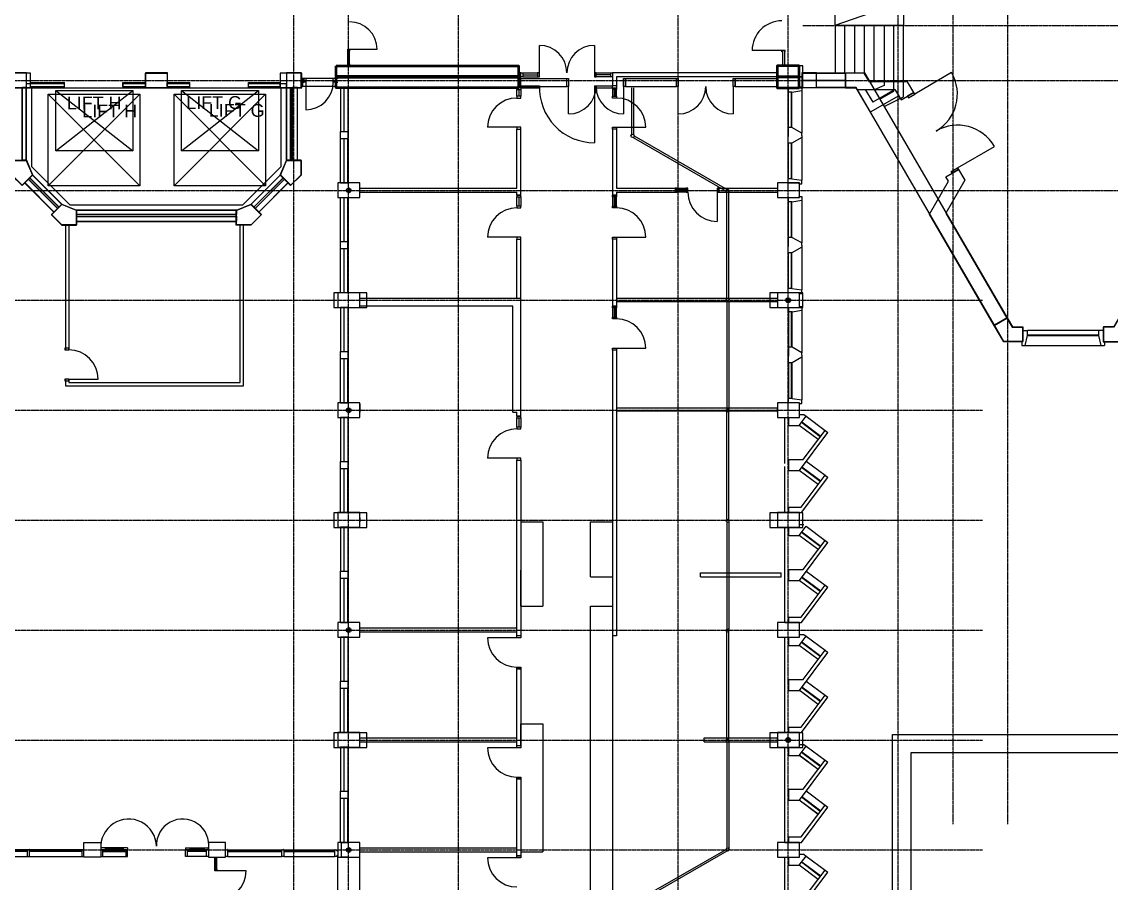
# Model space of a CAD drawing. Header units: millimetres. Extents: x -58291 to 85267, y -25390 to 74943.
# Drawn here: x 24544 to 54285, y 14869 to 38376 of the extents above; entities that cross this region are included whole.
import ezdxf

# ---------------------------------------------------------------- set-up
doc = ezdxf.new("R2010")
doc.units = ezdxf.units.MM
doc.linetypes.add('PCENTRE', pattern=[50.8, 31.75, -6.35, 6.35, -6.35])
doc.linetypes.add('PCENTRE2', pattern=[28.575, 19.05, -3.175, 3.175, -3.175])
for name, color, linetype in [('Basement 01 - Curtain Walls', 1, 'Continuous'), ('Basement 01 - Doors Windows and Openings', 1, 'Continuous'), ('Basement 01 - General', 1, 'Continuous'), ('Basement 01 - Structural Members', 5, 'Continuous'), ('Basement 01 - Text and Leaders', 1, 'Continuous'), ('Basement 01 - Walls', 3, 'Continuous'), ('Boundaries_and_building_grids', 140, 'PCENTRE2'), ('BRICK_WALLS_P4', 1, 'Continuous'), ('COLUMNS_P5', 5, 'Continuous'), ('DR', 8, 'Continuous'), ('LIFTS AND STAIRS', 8, 'Continuous'), ('SHOPFITTING', 4, 'Continuous'), ('TEXT', 2, 'Continuous'), ('WA', 6, 'Continuous'), ('WA_EXT', 7, 'Continuous'), ('WN', 4, 'Continuous')]:
    doc.layers.add(name, color=color, linetype=linetype)
doc.styles.add('arial', font='arial.ttf')

msp = doc.modelspace()

# ---------------------------------------------------------------- linework, layer by layer
at = {"layer": 'Basement 01 - Curtain Walls', "color": 3, "linetype": 'Continuous', "lineweight": -3}
for p, q in [((51872, 29651, -4600), (51872, 29951, -4600)), ((51872, 29951, -4600), (52001, 29951, -4600)), ((51933, 29541, -4600), (52001, 29811, -4600)), ((53944, 29951, -4600), (52001, 29951, -4600)), ((52001, 29811, -4600), (52001, 29951, -4600)), ((54072, 29951, -4600), (53944, 29951, -4600)), ((53944, 29811, -4600), (53944, 29951, -4600)), ((54012, 29541, -4600), (53944, 29811, -4600)), ((54072, 29651, -4600), (54072, 29951, -4600)), ((51841, 29651, -4600), (51841, 29541, -4600)), ((51841, 29651, -4600), (51872, 29651, -4600)), ((51841, 29541, -4600), (51933, 29541, -4600)), ((54012, 29541, -4600), (54104, 29541, -4600)), ((54104, 29651, -4600), (54072, 29651, -4600)), ((54104, 29651, -4600), (54104, 29541, -4600))]:
    msp.add_line(p, q, dxfattribs=at)
at = {"layer": 'Basement 01 - Doors Windows and Openings', "color": 1, "linetype": 'Continuous', "lineweight": -3}
for p, q in [((33442, 37226, -4600), (33442, 37576, -4600)), ((33467, 37226, -4600), (33467, 37576, -4600)), ((33492, 37626, -4600), (34242, 37626, -4600)), ((33492, 37226, -4600), (33492, 37576, -4600)), ((45316, 37590, -4600), (44483, 37590, -4600)), ((45296, 37558, -4600), (45296, 37590, -4600)), ((45296, 37590, -4600), (45316, 37590, -4600)), ((45316, 37558, -4600), (45296, 37558, -4600)), ((45316, 37176, -4600), (45316, 37590, -4600)), ((45386, 37590, -4600), (45316, 37590, -4600)), ((45366, 37590, -4600), (45366, 37176, -4600)), ((45366, 37558, -4600), (45386, 37558, -4600)), ((45386, 37558, -4600), (45386, 37590, -4600)), ((49927, 36989, -4600), (48920, 36402, -4600)), ((39472, 35861, -4600), (39472, 36611, -4600)), ((40972, 36611, -4600), (40972, 35861, -4600)), ((42466, 35861, -4600), (42466, 36611, -4600)), ((43966, 36611, -4600), (43966, 35861, -4600)), ((45867, 36786, -4600), (47030, 36786, -4600)), ((47030, 36766, -4600), (45867, 36766, -4600)), ((41192, 36576, -4600), (41192, 35299, -4600)), ((41242, 36576, -4600), (41242, 35302, -4600)), ((41238, 35221, -4600), (43773, 33758, -4600)), ((41265, 35262, -4600), (43797, 33802, -4600)), ((50093, 34389, -4600), (51100, 34976, -4600)), ((43792, 30824, -4600), (43792, 33728, -4600)), ((43842, 30820, -4600), (43842, 33731, -4600)), ((43792, 30752, -4600), (43792, 27800, -4600)), ((43842, 30756, -4600), (43842, 27796, -4600)), ((52001, 29831, -4600), (53944, 29831, -4600)), ((52001, 29811, -4600), (53944, 29811, -4600)), ((51933, 29541, -4600), (54012, 29541, -4600)), ((25831, 28624, -4600), (26631, 28624, -4600)), ((43792, 24824, -4600), (43792, 27728, -4600)), ((43792, 24800, -4600), (43792, 27728, -4600)), ((43842, 24796, -4600), (43842, 27731, -4600)), ((43842, 24820, -4600), (43842, 27731, -4600)), ((43792, 24728, -4600), (43792, 21800, -4600)), ((43842, 24731, -4600), (43842, 21796, -4600)), ((43792, 18800, -4600), (43792, 21728, -4600)), ((43842, 18796, -4600), (43842, 21731, -4600)), ((43792, 18728, -4600), (43792, 15824, -4600)), ((43842, 18731, -4600), (43842, 15820, -4600)), ((41238, 14331, -4600), (43773, 15793, -4600)), ((41265, 14289, -4600), (43797, 15749, -4600))]:
    msp.add_line(p, q, dxfattribs=at)
at = {"layer": 'Basement 01 - Doors Windows and Openings', "color": 1, "linetype": 'Continuous', "lineweight": -3, "elevation": -4600}
for points in [[(33442, 37576), (33442, 37626), (33492, 37626), (33492, 37576), (33442, 37576)], [(33442, 37176), (33442, 37226), (33492, 37226), (33492, 37176), (33442, 37176)], [(45867, 36576), (45867, 36976), (47030, 36976), (47030, 36576), (45867, 36576)], [(39422, 36611), (39422, 36831), (39472, 36831), (39472, 36611), (39422, 36611)], [(40972, 36611), (40972, 36831), (41022, 36831), (41022, 36611), (40972, 36611)], [(42416, 36611), (42416, 36831), (42466, 36831), (42466, 36611), (42416, 36611)], [(43966, 36611), (43966, 36831), (44016, 36831), (44016, 36611), (43966, 36611)], [(48722, 36345), (48748, 36302), (48920, 36402), (48895, 36446), (48722, 36345)], [(49920, 34289), (50093, 34389), (50118, 34346), (49946, 34245), (49920, 34289)], [(25831, 29424), (25831, 29474), (25721, 29474), (25721, 29424), (25831, 29424)], [(25831, 28574), (25831, 28624), (25721, 28624), (25721, 28574), (25831, 28574)]]:
    msp.add_lwpolyline(points, dxfattribs=at)
at = {"layer": 'Basement 01 - Doors Windows and Openings', "color": 1, "linetype": 'Continuous', "lineweight": -3}
for centre, radius in [((41219, 35262, -4600), 45.8), ((43815, 33764, -4600), 42.4), ((43815, 30788, -4600), 42.4), ((43815, 27764, -4600), 42.4), ((43815, 24764, -4600), 42.4), ((43815, 21764, -4600), 42.4), ((43815, 18764, -4600), 42.4), ((43815, 15788, -4600), 42.4)]:
    msp.add_circle(centre, radius, dxfattribs=at)
for centre, radius, start, end in [((33492, 37626, -4600), 750, 0, 90), ((45296, 37590, -4600), 813, 90, 180), ((48920, 36402, -4600), 1165, 300.2253, 30.2252), ((39472, 36611, -4600), 750, 270, 0), ((40972, 36611, -4600), 750, 180, 270), ((42466, 36611, -4600), 750, 270, 0), ((43966, 36611, -4600), 750, 180, 270), ((50093, 34389, -4600), 1165, 30.2246, 120.2244), ((25831, 28624, -4600), 800, 0, 90)]:
    msp.add_arc(centre, radius, start, end, dxfattribs=at)
at = {"layer": 'Basement 01 - General', "color": 2, "linetype": 'Continuous', "lineweight": -3}
for p, q in [((48317, -15574, -4600), (48317, 18926, -4600)), ((48317, 18926, -4600), (82817, 18926, -4600)), ((83317, 18426, -4600), (48817, 18426, -4600)), ((48817, 18426, -4600), (48817, -16074, -4600))]:
    msp.add_line(p, q, dxfattribs=at)
at = {"layer": 'Basement 01 - Structural Members', "color": 8, "linetype": 'Continuous', "lineweight": -3}
for p, q in [((25265, 36398, -4600), (27765, 33898, -4600)), ((25265, 33898, -4600), (27765, 36398, -4600)), ((28701, 36398, -4600), (31201, 33898, -4600)), ((28701, 33898, -4600), (31201, 36398, -4600))]:
    msp.add_line(p, q, dxfattribs=at)
at = {"layer": 'Basement 01 - Structural Members', "color": 5, "linetype": 'Continuous', "lineweight": -3, "elevation": -4600}
for points in [[(24781, 36976), (24181, 36976), (24181, 36576), (24781, 36576)], [(28517, 36976), (28517, 36576), (27917, 36576), (27917, 36976)], [(32193, 36976), (31593, 36976), (31593, 36576), (32193, 36576)], [(24267, 34593), (24667, 34593), (24833, 34193), (24550, 33910), (24267, 34193)], [(31884, 33910), (31602, 34193), (31767, 34593), (32167, 34593), (32167, 34193)], [(26034, 32826), (26034, 33226), (25634, 33391), (25352, 33109), (25634, 32826)], [(30400, 33226), (30800, 33391), (31083, 33109), (30800, 32826), (30400, 32826)], [(51352, 29646), (51093, 30091), (51439, 30292), (51582, 30046), (51867, 30046), (51867, 29646)], [(54352, 30046), (54067, 30046), (54067, 29646), (54582, 29646), (54841, 30091), (54496, 30292)]]:
    msp.add_lwpolyline(points, close=True, dxfattribs=at)
for points in [[(28517, 36576), (27917, 36576), (27917, 36976), (28517, 36976), (28517, 36576)], [(33127, 37176), (38107, 37176), (38107, 36886), (33127, 36886), (33127, 37176)], [(45167, 36886), (45867, 36886), (45867, 37176), (45167, 37176), (45167, 36866)], [(33127, 36866), (38107, 36866), (38107, 36576), (33127, 36576), (33127, 36866)], [(45167, 36576), (45867, 36576), (45867, 36866), (45167, 36866), (45167, 36576)], [(33067, 30976), (33067, 30576), (33967, 30576), (33967, 30976), (33067, 30976)], [(45867, 30576), (45867, 30976), (44967, 30976), (44967, 30576), (45867, 30576)], [(33067, 24976), (33067, 24576), (33967, 24576), (33967, 24976), (33067, 24976)], [(45867, 24576), (45867, 24976), (44967, 24976), (44967, 24576), (45867, 24576)], [(33067, 18976), (33067, 18576), (33967, 18576), (33967, 18976), (33067, 18976)], [(45867, 18576), (45867, 18976), (44967, 18976), (44967, 18576), (45867, 18576)]]:
    msp.add_lwpolyline(points, dxfattribs=at)
at = {"layer": 'Basement 01 - Structural Members', "color": 5, "linetype": 'Continuous', "extrusion": (0, 0, -1), "elevation": 4600}
msp.add_lwpolyline([(-48382, 36532), (-48550, 36244), (-48895, 36446), (-48728, 36733), (-47686, 36733), (-47545, 36976), (-47030, 36976), (-47030, 36576), (-47315, 36576), (-47340, 36532), (-48382, 36532)], close=True, dxfattribs=at)
at = {"layer": 'Basement 01 - Structural Members', "color": 8, "linetype": 'Continuous', "lineweight": -3, "elevation": -4600}
for points in [[(27765, 33898), (25265, 33898), (25265, 36398), (27765, 36398), (27765, 33898)], [(31201, 33898), (28701, 33898), (28701, 36398), (31201, 36398), (31201, 33898)]]:
    msp.add_lwpolyline(points, dxfattribs=at)
at = {"layer": 'Basement 01 - Structural Members', "color": 5, "linetype": 'Continuous', "lineweight": -3, "extrusion": (0, 0, -1), "elevation": 4600}
msp.add_lwpolyline([(-51093, 30091), (-49326, 33124), (-49840, 34030), (-49773, 34145), (-50118, 34346), (-50286, 34058), (-49772, 33152), (-51439, 30292)], close=True, dxfattribs=at)
at = {"layer": 'Basement 01 - Structural Members', "color": 5, "linetype": 'Continuous', "lineweight": -3}
for centre in [(33467, 33776, -4600), (45467, 30776, -4600), (33467, 27776, -4600), (33467, 21776, -4600), (45467, 18776, -4600), (33467, 15776, -4600)]:
    msp.add_circle(centre, 50, dxfattribs=at)
at = {"layer": 'Basement 01 - Walls', "color": 3, "linetype": 'Continuous', "lineweight": -3}
for p, q in [((24781, 36721, -4600), (25706, 36721, -4600)), ((24781, 36611, -4600), (24781, 36721, -4600)), ((24781, 36611, -4600), (25706, 36611, -4600)), ((25706, 36611, -4600), (25706, 36721, -4600)), ((27306, 36721, -4600), (27917, 36721, -4600)), ((27306, 36611, -4600), (27306, 36721, -4600)), ((27306, 36611, -4600), (27917, 36611, -4600)), ((27917, 36611, -4600), (27917, 36721, -4600)), ((28517, 36721, -4600), (29129, 36721, -4600)), ((28517, 36611, -4600), (28517, 36721, -4600)), ((28517, 36611, -4600), (29129, 36611, -4600)), ((29129, 36611, -4600), (29129, 36721, -4600)), ((30729, 36721, -4600), (31593, 36721, -4600)), ((30729, 36611, -4600), (30729, 36721, -4600)), ((30729, 36611, -4600), (31593, 36611, -4600)), ((31593, 36611, -4600), (31593, 36721, -4600)), ((33127, 36831, -4600), (32203, 36831, -4600)), ((32203, 36831, -4600), (32203, 36611, -4600)), ((33127, 36611, -4600), (32203, 36611, -4600)), ((33127, 36611, -4600), (33127, 36831, -4600)), ((38107, 36831, -4600), (39422, 36831, -4600)), ((38107, 36611, -4600), (38107, 36831, -4600)), ((38107, 36611, -4600), (39422, 36611, -4600)), ((39422, 36611, -4600), (39422, 36831, -4600)), ((41022, 36831, -4600), (42416, 36831, -4600)), ((41022, 36611, -4600), (41022, 36831, -4600)), ((41022, 36611, -4600), (42416, 36611, -4600)), ((42416, 36611, -4600), (42416, 36831, -4600)), ((44016, 36831, -4600), (45167, 36831, -4600)), ((44016, 36611, -4600), (44016, 36831, -4600)), ((44016, 36611, -4600), (45167, 36611, -4600)), ((45167, 36611, -4600), (45167, 36831, -4600)), ((24557, 36576, -4600), (24667, 36576, -4600)), ((24557, 34593, -4600), (24557, 36576, -4600)), ((24667, 34593, -4600), (24667, 36576, -4600)), ((31767, 34593, -4600), (31767, 36576, -4600)), ((31877, 36576, -4600), (31767, 36576, -4600)), ((31877, 34593, -4600), (31877, 36576, -4600)), ((31927, 34593, -4600), (31927, 36576, -4600)), ((32067, 34593, -4600), (32067, 36576, -4600)), ((47340, 36532, -4600), (47705, 35906, -4600)), ((47340, 36532, -4600), (47572, 36532, -4600)), ((47572, 36532, -4600), (47777, 36180, -4600)), ((48483, 36359, -4600), (47705, 35906, -4600)), ((48382, 36532, -4600), (47777, 36180, -4600)), ((47803, 36532, -4600), (47804, 36531, -4600)), ((48382, 36532, -4600), (48483, 36359, -4600)), ((24667, 34593, -4600), (24557, 34593, -4600)), ((31767, 34593, -4600), (31877, 34593, -4600)), ((25422, 33179, -4600), (24621, 33981, -4600)), ((25521, 33278, -4600), (24720, 34080, -4600)), ((24755, 34115, -4600), (24833, 34193, -4600)), ((25557, 33314, -4600), (24755, 34115, -4600)), ((25634, 33391, -4600), (24833, 34193, -4600)), ((30800, 33391, -4600), (31602, 34193, -4600)), ((30878, 33314, -4600), (31679, 34115, -4600)), ((30913, 33278, -4600), (31715, 34080, -4600)), ((31012, 33179, -4600), (31814, 33981, -4600)), ((31679, 34115, -4600), (31602, 34193, -4600)), ((25634, 33391, -4600), (25557, 33314, -4600)), ((30800, 33391, -4600), (30878, 33314, -4600)), ((30400, 33226, -4600), (26034, 33226, -4600)), ((26034, 33116, -4600), (26034, 33226, -4600)), ((30400, 33116, -4600), (26034, 33116, -4600)), ((26034, 33066, -4600), (30400, 33066, -4600)), ((30400, 33226, -4600), (30400, 33116, -4600)), ((26034, 32926, -4600), (30400, 32926, -4600))]:
    msp.add_line(p, q, dxfattribs=at)
at = {"layer": 'Basement 01 - Walls', "color": 2, "linetype": 'Continuous', "lineweight": -3, "elevation": -4600}
for points in [[(25741, 32826), (25741, 29424)], [(25741, 28624), (25741, 28439), (30600, 28439), (30600, 32826)], [(25831, 32826), (25831, 29424)], [(25831, 28624), (25831, 28529), (30510, 28529), (30510, 32826)]]:
    msp.add_lwpolyline(points, dxfattribs=at)
at = {"layer": 'Boundaries_and_building_grids', "color": 140, "linetype": 'PCENTRE', "lineweight": -3}
for p, q in [((31967, -17978), (31967, 67826)), ((33467, -17978), (33467, 67826)), ((36467, -17978), (36467, 67826)), ((42467, -17978), (42467, 67826)), ((45467, -17978), (45467, 67826)), ((48467, -17978), (48467, 67826)), ((49967, 16476), (49967, 67826)), ((51467, 16476), (51467, 58896)), ((45867, 38276), (85267, 38276)), ((-52891, 36776), (85267, 36776)), ((-52891, 33776), (85267, 33776)), ((-52891, 30776), (50767, 30776)), ((-52891, 27776), (50767, 27776)), ((-52891, 24776), (50767, 24776)), ((-52891, 21776), (50767, 21776)), ((-52891, 18776), (50767, 18776)), ((-52891, 15776), (50767, 15776))]:
    msp.add_line(p, q, dxfattribs=at)
at = {"layer": 'BRICK_WALLS_P4', "linetype": 'Continuous'}
for p, q in [((38172, 36981), (38107, 36981)), ((38107, 36981), (38107, 36626)), ((38172, 36626), (38172, 36981)), ((43472, 36981), (40672, 36981)), ((40672, 36981), (40672, 36626)), ((45172, 36981), (43472, 36981)), ((45172, 36981), (45172, 36871)), ((46242, 36581), (46242, 36981)), ((46242, 36981), (47035, 36981)), ((47035, 36581), (47035, 36981)), ((24672, 36691), (25711, 36691)), ((24672, 36581), (24672, 36691)), ((25711, 36581), (25711, 36691)), ((27311, 36691), (27922, 36691)), ((27311, 36581), (27311, 36691)), ((28522, 36691), (29134, 36691)), ((29134, 36581), (29134, 36691)), ((30734, 36691), (31772, 36691)), ((30734, 36581), (30734, 36691)), ((31772, 36581), (31772, 36691)), ((38107, 36626), (38172, 36626)), ((40782, 36626), (40672, 36626)), ((43472, 36871), (40782, 36871)), ((40782, 36871), (40782, 36626)), ((45172, 36871), (43472, 36871)), ((24672, 36581), (24562, 36581)), ((24562, 34598), (24562, 36581)), ((24672, 34598), (24672, 36581)), ((24672, 36581), (25711, 36581)), ((27311, 36581), (27922, 36581)), ((28522, 36581), (29134, 36581)), ((30734, 36581), (31772, 36581)), ((31772, 36581), (31772, 34598)), ((31882, 36581), (31882, 34598)), ((32072, 36581), (31932, 36581)), ((31932, 34598), (31932, 36581)), ((32072, 34598), (32072, 36581)), ((47035, 36581), (46242, 36581)), ((38062, 33836), (38062, 35446)), ((38062, 35446), (38172, 35446)), ((38172, 33646), (38172, 35446)), ((40672, 35446), (40672, 33646)), ((40782, 35446), (40672, 35446)), ((40782, 35446), (40782, 33836)), ((24672, 34598), (24562, 34598)), ((31772, 34598), (31882, 34598)), ((32072, 34598), (31932, 34598)), ((24626, 33986), (24725, 34085)), ((25427, 33184), (24626, 33986)), ((24626, 33986), (25427, 33184)), ((24725, 34085), (25526, 33283)), ((24838, 34198), (24760, 34120)), ((25562, 33319), (24760, 34120)), ((25639, 33397), (24838, 34198)), ((31607, 34198), (30805, 33397)), ((31684, 34120), (30883, 33319)), ((31720, 34085), (30918, 33283)), ((31819, 33986), (31017, 33184)), ((31607, 34198), (31684, 34120)), ((31819, 33986), (31720, 34085)), ((33772, 33836), (38062, 33836)), ((33772, 33726), (38062, 33726)), ((38062, 33646), (38062, 33726)), ((38062, 33646), (38172, 33646)), ((40782, 33646), (40672, 33646)), ((40782, 33836), (42377, 33836)), ((40782, 33726), (42377, 33726)), ((40782, 33726), (40782, 33646)), ((42377, 33836), (42377, 33726)), ((43577, 33836), (45172, 33836)), ((43577, 33836), (43577, 33726)), ((43577, 33726), (45172, 33726)), ((45172, 33836), (45172, 33726)), ((25639, 33397), (25562, 33319)), ((30805, 33397), (30883, 33319)), ((25427, 33184), (25526, 33283)), ((30405, 33231), (26039, 33231)), ((26039, 33231), (26039, 33121)), ((30405, 33121), (26039, 33121)), ((26039, 33071), (30405, 33071)), ((26039, 32931), (26039, 33071)), ((30405, 33231), (30405, 33121)), ((30405, 33071), (30405, 32931)), ((31017, 33184), (30918, 33283)), ((26039, 32931), (30405, 32931)), ((38062, 32446), (38172, 32446)), ((38062, 30836), (38062, 32446)), ((38172, 30836), (38172, 32446)), ((40672, 32446), (40672, 30616)), ((40782, 32446), (40672, 32446)), ((40782, 32446), (40782, 30616)), ((33772, 30836), (38172, 30836)), ((33772, 30616), (33772, 30836)), ((38172, 27616), (38172, 30836)), ((37952, 30616), (33772, 30616)), ((37952, 27726), (37952, 30616)), ((40782, 30616), (40672, 30616)), ((40672, 29416), (40672, 26416)), ((40782, 29416), (40672, 29416)), ((40782, 29416), (40782, 21616)), ((37952, 27726), (38062, 27726)), ((38062, 27616), (38062, 27726)), ((38062, 27616), (38172, 27616)), ((38062, 26416), (38172, 26416)), ((38062, 21616), (38062, 26416)), ((38172, 26416), (38172, 21616)), ((40672, 26416), (40672, 21616)), ((33772, 21836), (38062, 21836)), ((33772, 21726), (38062, 21726)), ((38172, 21616), (38062, 21616)), ((38172, 21616), (38062, 21616)), ((40782, 21616), (40672, 21616)), ((38062, 20716), (38172, 20716)), ((38062, 18616), (38062, 20716)), ((38172, 20716), (38172, 18616)), ((33772, 18836), (38062, 18836)), ((33772, 18726), (38062, 18726)), ((38172, 18616), (38062, 18616)), ((38172, 18616), (38062, 18616)), ((38062, 15616), (38062, 17716)), ((38062, 17716), (38172, 17716)), ((38172, 17716), (38172, 15616)), ((33772, 15836), (38062, 15836)), ((33772, 15726), (38062, 15726)), ((38062, 15616), (38172, 15616)), ((38172, 15616), (38062, 15616))]:
    msp.add_line(p, q, dxfattribs=at)
at = {"layer": 'BRICK_WALLS_P4'}
for p, q in [((32172, 36836), (32247, 36836)), ((32172, 36726), (32247, 36726)), ((32247, 36836), (32247, 36726)), ((33097, 36836), (33172, 36836)), ((33097, 36836), (33097, 36726)), ((33097, 36726), (33172, 36726))]:
    msp.add_line(p, q, dxfattribs=at)
at = {"layer": 'COLUMNS_P5', "linetype": 'Continuous', "lineweight": -3}
for points in [[(24272, 36981), (24272, 36581), (24672, 36581), (24672, 36981)], [(28522, 36581), (28522, 36981), (27922, 36981), (27922, 36581)], [(32172, 36581), (32172, 36981), (31772, 36981), (31772, 36581)], [(24272, 34598), (24672, 34598), (24838, 34198), (24555, 33915), (24272, 34198)], [(31772, 34598), (31607, 34198), (31889, 33915), (32172, 34198), (32172, 34598)], [(33172, 33981), (33172, 33581), (33772, 33581), (33772, 33981)], [(25639, 33397), (26039, 33231), (26039, 32831), (25639, 32831), (25357, 33114)], [(30405, 32831), (30405, 33231), (30805, 33397), (31088, 33114), (30805, 32831)], [(33172, 30581), (33772, 30581), (33772, 30981), (33172, 30981)], [(45772, 30581), (45772, 30981), (45172, 30981), (45172, 30581)], [(33772, 27981), (33172, 27981), (33172, 27581), (33772, 27581)], [(33172, 24581), (33772, 24581), (33772, 24981), (33172, 24981)], [(26242, 15981), (26702, 15981), (26702, 15581), (26242, 15581)], [(29642, 15981), (29642, 15581), (30102, 15581), (30102, 15981)]]:
    msp.add_lwpolyline(points, close=True, dxfattribs=at)
at = {"layer": 'COLUMNS_P5', "linetype": 'Continuous', "lineweight": 50}
for points in [[(33127, 37176), (38107, 37176), (38107, 36886), (33127, 36886), (33127, 37176)], [(45767, 36886), (45767, 37176), (45167, 37176), (45167, 36886), (45767, 36886)], [(33127, 36866), (38107, 36866), (38107, 36576), (33127, 36576), (33127, 36866)], [(45767, 36576), (45767, 36866), (45167, 36866), (45167, 36576), (45767, 36576)]]:
    msp.add_lwpolyline(points, close=True, dxfattribs=at)
at = {"layer": 'COLUMNS_P5', "linetype": 'Continuous'}
msp.add_lwpolyline([(46242, 36581), (46242, 36981), (45842, 36981), (45842, 36581), (46242, 36581)], dxfattribs=at)
for points in [[(51098, 30096), (47320, 36581), (47035, 36581), (47035, 36981), (47550, 36981), (51444, 30297)], [(31617, 36576), (31617, 34421), (30572, 33376), (25862, 33376), (24817, 34421), (24817, 36576)], [(45172, 33981), (45172, 33581), (45772, 33581), (45772, 33981)], [(51357, 29651), (51098, 30096), (51444, 30297), (51587, 30051), (51872, 30051), (51872, 29651)], [(54501, 30297), (54357, 30051), (54072, 30051), (54072, 29651), (54587, 29651), (54846, 30096)], [(45172, 27981), (45172, 27581), (45772, 27581), (45772, 27981)], [(45772, 24581), (45772, 24981), (45172, 24981), (45172, 24581)], [(33172, 21981), (33172, 21581), (33772, 21581), (33772, 21981)], [(45772, 21581), (45772, 21981), (45172, 21981), (45172, 21581)], [(33772, 18581), (33772, 18981), (33172, 18981), (33172, 18581)], [(45172, 18981), (45172, 18581), (45772, 18581), (45772, 18981)], [(33172, 15981), (33172, 15581), (33772, 15581), (33772, 15981)], [(45772, 15581), (45772, 15981), (45172, 15981), (45172, 15581)]]:
    msp.add_lwpolyline(points, close=True, dxfattribs=at)
at = {"layer": 'COLUMNS_P5', "linetype": 'Continuous', "lineweight": 50}
for centre in [(33467, 33776), (45467, 30776), (33467, 27776), (33467, 21776), (45467, 18776), (33467, 15776)]:
    msp.add_circle(centre, 50, dxfattribs=at)
at = {"layer": 'DR', "linetype": 'Continuous'}
for p, q in [((38675, 36981), (38675, 37731)), ((40175, 37731), (40175, 36981)), ((38172, 36981), (38222, 36981)), ((38172, 36871), (38172, 36981)), ((38222, 36981), (38222, 36871)), ((38625, 36981), (38625, 36871)), ((38675, 36981), (38625, 36981)), ((38675, 36871), (38675, 36981)), ((40225, 36981), (40175, 36981)), ((40175, 36981), (40175, 36871)), ((40225, 36871), (40225, 36981)), ((40622, 36981), (40672, 36981)), ((40622, 36871), (40622, 36981)), ((40672, 36981), (40672, 36871)), ((32247, 36836), (32297, 36836)), ((32247, 36726), (32247, 36836)), ((32297, 36726), (32247, 36726)), ((32297, 36836), (32297, 36726)), ((32297, 36726), (32297, 35976)), ((33047, 36836), (33097, 36836)), ((33047, 36726), (33047, 36836)), ((33097, 36726), (33047, 36726)), ((33097, 36836), (33097, 36726)), ((38107, 36626), (38107, 36576)), ((38222, 36871), (38172, 36871)), ((38172, 36576), (38172, 36626)), ((38625, 36871), (38675, 36871)), ((40175, 36871), (40225, 36871)), ((40672, 36871), (40622, 36871)), ((40672, 36576), (40672, 36626)), ((40782, 36626), (40782, 36576)), ((38172, 36576), (38062, 36576)), ((38062, 36576), (38062, 36526)), ((38062, 36526), (38172, 36526)), ((38062, 36346), (38062, 36296)), ((38172, 36346), (38062, 36346)), ((38062, 36296), (38172, 36296)), ((38172, 36576), (38172, 36526)), ((38172, 36296), (38172, 36346)), ((40672, 36576), (40672, 36526)), ((40672, 36576), (40782, 36576)), ((40782, 36526), (40672, 36526)), ((40672, 36296), (40672, 36346)), ((40672, 36346), (40782, 36346)), ((40782, 36296), (40672, 36296)), ((40782, 36576), (40782, 36526)), ((40782, 36346), (40782, 36296)), ((38062, 35496), (37262, 35496)), ((38172, 35496), (38062, 35496)), ((38062, 35496), (38062, 35446)), ((38062, 35446), (38172, 35446)), ((38172, 35446), (38172, 35496)), ((40672, 35496), (40782, 35496)), ((40672, 35446), (40672, 35496)), ((40782, 35446), (40672, 35446)), ((40782, 35496), (41582, 35496)), ((40782, 35496), (40782, 35446)), ((38172, 33646), (38062, 33646)), ((38062, 33646), (38062, 33596)), ((38172, 33596), (38172, 33646)), ((40672, 33596), (40672, 33646)), ((40672, 33646), (40782, 33646)), ((40782, 33646), (40782, 33596)), ((42377, 33836), (42377, 33726)), ((42427, 33836), (42377, 33836)), ((42377, 33726), (42427, 33726)), ((42427, 33726), (42427, 33836)), ((42727, 33836), (42677, 33836)), ((42677, 33836), (42677, 33726)), ((42677, 33726), (42727, 33726)), ((42727, 33726), (42727, 33836)), ((43527, 33836), (43527, 33726)), ((43577, 33836), (43527, 33836)), ((43527, 33726), (43527, 32926)), ((43527, 33726), (43577, 33726)), ((43577, 33726), (43577, 33836)), ((38062, 33596), (38172, 33596)), ((38172, 33346), (38062, 33346)), ((38062, 33346), (38062, 33296)), ((38172, 33296), (38172, 33346)), ((40782, 33596), (40672, 33596)), ((40672, 33346), (40782, 33346)), ((40672, 33296), (40672, 33346)), ((40782, 33346), (40782, 33296)), ((38062, 33296), (38172, 33296)), ((40782, 33296), (40672, 33296)), ((38062, 32496), (37262, 32496)), ((38062, 32496), (38062, 32446)), ((38172, 32496), (38062, 32496)), ((38062, 32446), (38172, 32446)), ((38172, 32446), (38172, 32496)), ((40672, 32496), (40782, 32496)), ((40672, 32446), (40672, 32496)), ((40782, 32446), (40672, 32446)), ((40782, 32496), (41582, 32496)), ((40782, 32496), (40782, 32446)), ((40672, 30616), (40782, 30616)), ((40672, 30566), (40672, 30616)), ((40782, 30566), (40672, 30566)), ((40782, 30616), (40782, 30566)), ((40672, 30266), (40672, 30316)), ((40672, 30316), (40782, 30316)), ((40782, 30266), (40672, 30266)), ((40782, 30316), (40782, 30266)), ((40672, 29416), (40672, 29466)), ((40672, 29466), (40782, 29466)), ((40782, 29466), (41582, 29466)), ((40782, 29466), (40782, 29416)), ((40782, 29416), (40672, 29416)), ((38172, 27616), (38062, 27616)), ((38062, 27616), (38062, 27566)), ((38062, 27566), (38172, 27566)), ((38172, 27566), (38172, 27616)), ((38062, 27316), (38062, 27266)), ((38172, 27316), (38062, 27316)), ((38062, 27266), (38172, 27266)), ((38172, 27266), (38172, 27316)), ((38062, 26466), (37262, 26466)), ((38062, 26466), (38062, 26416)), ((38172, 26466), (38062, 26466)), ((38062, 26416), (38172, 26416)), ((38172, 26416), (38172, 26466)), ((38062, 21566), (37262, 21566)), ((38062, 21566), (38062, 21616)), ((38172, 21566), (38062, 21566)), ((38172, 21616), (38172, 21566)), ((38062, 20716), (38062, 20766)), ((38062, 20766), (38172, 20766)), ((38172, 20716), (38062, 20716)), ((38172, 20766), (38172, 20716)), ((38062, 18566), (37262, 18566)), ((38062, 18566), (38062, 18616)), ((38172, 18566), (38062, 18566)), ((38172, 18616), (38172, 18566)), ((38062, 17766), (38172, 17766)), ((38062, 17716), (38062, 17766)), ((38172, 17716), (38062, 17716)), ((38172, 17766), (38172, 17716)), ((26702, 15831), (26702, 15781)), ((26702, 15831), (26702, 15781)), ((26822, 15831), (26702, 15831)), ((26702, 15786), (26702, 15596)), ((26822, 15781), (26702, 15781)), ((26757, 15596), (26757, 15781)), ((26822, 15831), (26822, 15781)), ((27432, 15831), (27312, 15831)), ((27312, 15831), (27312, 15781)), ((27432, 15781), (27334, 15781)), ((27382, 15781), (27382, 15596)), ((27432, 15781), (27382, 15781)), ((27432, 15831), (27432, 15781)), ((27432, 15596), (27432, 15781)), ((29012, 15831), (29012, 15781)), ((29012, 15831), (29132, 15831)), ((29012, 15781), (29111, 15781)), ((29012, 15781), (29062, 15781)), ((29012, 15596), (29012, 15781)), ((29062, 15781), (29062, 15596)), ((29132, 15831), (29132, 15781)), ((29522, 15831), (29642, 15831)), ((29522, 15831), (29522, 15781)), ((29522, 15781), (29642, 15781)), ((29587, 15596), (29587, 15781)), ((29642, 15831), (29642, 15781)), ((29642, 15831), (29642, 15781)), ((29642, 15786), (29642, 15596)), ((30102, 15596), (30102, 15781)), ((26702, 15596), (26757, 15596)), ((27382, 15596), (27432, 15596)), ((29062, 15596), (29012, 15596)), ((29642, 15596), (29587, 15596)), ((38062, 15566), (37262, 15566)), ((38062, 15566), (38062, 15616)), ((38062, 15616), (38172, 15616)), ((38172, 15566), (38062, 15566)), ((38172, 15616), (38172, 15566)), ((29816, 15205), (29816, 15255)), ((29816, 15255), (29866, 15255)), ((29866, 15205), (29816, 15205)), ((29866, 15255), (29866, 15205)), ((30666, 15205), (29866, 15205))]:
    msp.add_line(p, q, dxfattribs=at)
at = {"layer": 'DR'}
for p, q in [((38172, 36626), (38676, 36626)), ((38675, 36626), (38675, 36576)), ((40175, 36626), (40672, 36626)), ((40175, 36626), (40175, 36576)), ((38172, 36576), (38675, 36576)), ((40175, 36576), (40672, 36576)), ((40175, 36576), (40175, 35076))]:
    msp.add_line(p, q, dxfattribs=at)
at = {"layer": 'DR', "linetype": 'Continuous'}
for points in [[(29816, 15581), (29866, 15581)], [(29866, 15531), (29816, 15531)]]:
    msp.add_lwpolyline(points, dxfattribs=at)
for centre, radius, start, end in [((38675, 36981), 750, 0, 90), ((40175, 36981), 750, 90, 180), ((32297, 36726), 750, 270, 0), ((38062, 35496), 800, 90, 180), ((40782, 35496), 800, 0, 90), ((43527, 33726), 800, 180, 270), ((38062, 32496), 800, 90, 180), ((40782, 32496), 800, 0, 90), ((40782, 29466), 800, 0, 90), ((38062, 26466), 800, 90, 180), ((38062, 21566), 800, 180, 270), ((38062, 18566), 800, 180, 270), ((27461, 15860), 761, 1.5793, 184.0703), ((28936, 15907), 714, 351.8487, 182.1045), ((38062, 15566), 800, 180, 270), ((29866, 15205), 800, 270, 0)]:
    msp.add_arc(centre, radius, start, end, dxfattribs=at)
at = {"layer": 'DR'}
msp.add_arc((40175, 36576), 1500, 178.0897, 270, dxfattribs=at)
at = {"layer": 'LIFTS AND STAIRS'}
for p, q in [((46750, 38281), (46750, 39581)), ((48617, 39581), (48617, 38281)), ((46750, 38281), (48617, 38931)), ((46750, 38281), (48617, 38281))]:
    msp.add_line(p, q, dxfattribs=at)
at = {"layer": 'LIFTS AND STAIRS', "linetype": 'Continuous'}
for p, q in [((46750, 38281), (46750, 36981)), ((47017, 36981), (47017, 38281)), ((47283, 36981), (47283, 38281)), ((47550, 36981), (47550, 38281)), ((47817, 36789), (47817, 38281)), ((48083, 38281), (48083, 36636)), ((48350, 36482), (48350, 38281)), ((48617, 36329), (48617, 38281)), ((46750, 36981), (47550, 36981)), ((47550, 36981), (48083, 36065)), ((47701, 36722), (47817, 36789)), ((48083, 36636), (47817, 36523)), ((25471, 36503), (27571, 34853)), ((25471, 34853), (27571, 36503)), ((25471, 34853), (25471, 36503)), ((25471, 36503), (27571, 36503)), ((27571, 36503), (27571, 34853)), ((28906, 36503), (31006, 34853)), ((28906, 34853), (31006, 36503)), ((28906, 34853), (28906, 36503)), ((28906, 36503), (31006, 36503)), ((31006, 36503), (31006, 34853)), ((47969, 36261), (48350, 36482)), ((48083, 36065), (48617, 36329)), ((27571, 34853), (25471, 34853)), ((31006, 34853), (28906, 34853))]:
    msp.add_line(p, q, dxfattribs=at)
at = {"layer": 'SHOPFITTING', "linetype": 'Continuous'}
for p, q in [((38172, 24726), (38772, 24726)), ((38772, 24726), (38772, 22426)), ((40072, 23226), (40072, 24726)), ((40072, 24726), (40672, 24726)), ((40672, 24726), (40672, 23226)), ((38172, 22426), (38172, 23416)), ((40072, 23226), (40672, 23226)), ((38172, 22426), (38772, 22426)), ((40072, 12616), (40072, 22426)), ((40072, 22426), (40672, 22426)), ((40672, 22426), (40672, 12616)), ((38172, 19216), (38772, 19216)), ((38172, 18616), (38172, 19216)), ((38772, 19216), (38772, 15726)), ((38172, 18616), (38062, 18616)), ((38062, 17716), (38172, 17716)), ((33172, 12981), (33172, 15596)), ((33772, 13181), (33772, 15581)), ((38172, 15726), (38772, 15726))]:
    msp.add_line(p, q, dxfattribs=at)
at = {"layer": 'WA'}
for p, q in [((45172, 30826), (40782, 30826)), ((45172, 30736), (40782, 30736)), ((45172, 27836), (40782, 27836)), ((45172, 27746), (40782, 27746))]:
    msp.add_line(p, q, dxfattribs=at)
at = {"layer": 'WA', "linetype": 'Continuous'}
for p, q in [((45172, 27726), (45172, 27836)), ((43072, 23226), (43072, 23336)), ((43072, 23336), (45272, 23336)), ((43072, 23226), (45272, 23226)), ((45272, 23226), (45272, 23336)), ((43172, 18836), (45172, 18836)), ((43172, 18726), (43172, 18836)), ((45172, 18726), (45172, 18836)), ((43172, 18726), (45172, 18726)), ((33272, 15581), (33272, 15981))]:
    msp.add_line(p, q, dxfattribs=at)
at = {"layer": 'WA', "linetype": 'Continuous', "lineweight": -3}
for points in [[(33772, 27946), (33772, 27726)], [(33772, 24836), (33772, 24726)]]:
    msp.add_lwpolyline(points, dxfattribs=at)
at = {"layer": 'WA_EXT', "linetype": 'Continuous'}
for p, q in [((45767, 36599), (45837, 36599)), ((45837, 36599), (45837, 36500)), ((45467, 36576), (45467, 36458)), ((45567, 36458), (45467, 36458)), ((45567, 36458), (45837, 36500)), ((45567, 35489), (45466, 35489)), ((45466, 35489), (45466, 35243)), ((45835, 35335), (45567, 35489)), ((45466, 35062), (45466, 35309)), ((45835, 35217), (45567, 35062)), ((45835, 35276), (45835, 35335)), ((45835, 35276), (45835, 35217)), ((45567, 35062), (45466, 35062)), ((45467, 33976), (45467, 34094)), ((45567, 34094), (45467, 34094)), ((45567, 34094), (45837, 34052)), ((45767, 33952), (45837, 33952)), ((45837, 33952), (45837, 34052)), ((45467, 33581), (45467, 33463)), ((45567, 33463), (45467, 33463)), ((45567, 33463), (45837, 33505)), ((45767, 33604), (45837, 33604)), ((45837, 33604), (45837, 33505)), ((45567, 32494), (45466, 32494)), ((45466, 32494), (45466, 32248)), ((45835, 32340), (45567, 32494)), ((45466, 32067), (45466, 32314)), ((45835, 32222), (45567, 32067)), ((45835, 32281), (45835, 32340)), ((45835, 32281), (45835, 32222)), ((45567, 32067), (45466, 32067)), ((45467, 30981), (45467, 31099)), ((45567, 31099), (45467, 31099)), ((45567, 31099), (45837, 31057)), ((45767, 30957), (45837, 30957)), ((45837, 30957), (45837, 31057)), ((45472, 30581), (45472, 30463)), ((45572, 30463), (45472, 30463)), ((45572, 30463), (45842, 30505)), ((45772, 30604), (45842, 30604)), ((45842, 30604), (45842, 30505)), ((51872, 29651), (51872, 29951)), ((51872, 29951), (52001, 29951)), ((51933, 29541), (52001, 29811)), ((53944, 29951), (52001, 29951)), ((52001, 29811), (52001, 29951)), ((54072, 29951), (53944, 29951)), ((53944, 29811), (53944, 29951)), ((54012, 29541), (53944, 29811)), ((54072, 29651), (54072, 29951)), ((45472, 29494), (45472, 29248)), ((45572, 29494), (45472, 29494)), ((45840, 29340), (45572, 29494)), ((51841, 29651), (51841, 29541)), ((51841, 29651), (51872, 29651)), ((51841, 29541), (51933, 29541)), ((54012, 29541), (54104, 29541)), ((54104, 29651), (54072, 29651)), ((54104, 29651), (54104, 29541)), ((45472, 29067), (45472, 29314)), ((45840, 29222), (45572, 29067)), ((45840, 29281), (45840, 29340)), ((45840, 29281), (45840, 29222)), ((45572, 29067), (45472, 29067)), ((45472, 27981), (45472, 28099)), ((45572, 28099), (45472, 28099)), ((45572, 28099), (45842, 28057)), ((45772, 27957), (45842, 27957)), ((45842, 27957), (45842, 28057)), ((45372, 26326), (45372, 27581)), ((45372, 27581), (45772, 27581)), ((45472, 27581), (45472, 27358)), ((45768, 27358), (45956, 27610)), ((45772, 27581), (45772, 27658)), ((45772, 27658), (45892, 27658)), ((45892, 27658), (45956, 27610)), ((45472, 27358), (45768, 27358)), ((45772, 26131), (46548, 27168)), ((45879, 26431), (46472, 27225)), ((46472, 27225), (46548, 27168)), ((45372, 24981), (45372, 26236)), ((45472, 26431), (45472, 26131)), ((45472, 26431), (45879, 26431)), ((45472, 26131), (45772, 26131)), ((45822, 25131), (46472, 26000)), ((45828, 24981), (46548, 25944)), ((46472, 26000), (46548, 25944)), ((45472, 25131), (45822, 25131)), ((45472, 25131), (45472, 24981)), ((45472, 25131), (45822, 25131)), ((45372, 24981), (45828, 24981)), ((45372, 21981), (45372, 24581)), ((45372, 24581), (45772, 24581)), ((45472, 24581), (45472, 24358)), ((45768, 24358), (45956, 24610)), ((45772, 24581), (45772, 24658)), ((45772, 24658), (45892, 24658)), ((45472, 24358), (45768, 24358)), ((45772, 23131), (46548, 24168)), ((45879, 23431), (46472, 24225)), ((46472, 24225), (46548, 24168)), ((45472, 23431), (45879, 23431)), ((45472, 23431), (45472, 23131)), ((45472, 23131), (45772, 23131)), ((45822, 22131), (46472, 23000)), ((45828, 21981), (46548, 22944)), ((46472, 23000), (46548, 22944)), ((45472, 22131), (45822, 22131)), ((45472, 22131), (45472, 21981)), ((45472, 22131), (45822, 22131)), ((45372, 21981), (45828, 21981)), ((45372, 21581), (45772, 21581)), ((45372, 18981), (45372, 21581)), ((45472, 21581), (45472, 21358)), ((45768, 21358), (45956, 21610)), ((45772, 21581), (45772, 21658)), ((45772, 21658), (45892, 21658)), ((45892, 21658), (45956, 21610)), ((45472, 21358), (45768, 21358)), ((45772, 20131), (46548, 21168)), ((45879, 20431), (46472, 21225)), ((46472, 21225), (46548, 21168)), ((45472, 20431), (45879, 20431)), ((45472, 20431), (45472, 20131)), ((45472, 20131), (45772, 20131)), ((45822, 19131), (46472, 20000)), ((45828, 18981), (46548, 19944)), ((46472, 20000), (46548, 19944)), ((45472, 19131), (45822, 19131)), ((45472, 19131), (45472, 18981)), ((45472, 19131), (45822, 19131)), ((45372, 18981), (45828, 18981)), ((45372, 18581), (45772, 18581)), ((45372, 15981), (45372, 18581)), ((45472, 18581), (45472, 18358)), ((45768, 18358), (45956, 18610)), ((45772, 18581), (45772, 18658)), ((45772, 18658), (45892, 18658)), ((45892, 18658), (45956, 18610)), ((45472, 18358), (45768, 18358)), ((45772, 17131), (46548, 18168)), ((45879, 17431), (46472, 18225)), ((46472, 18225), (46548, 18168)), ((45472, 17431), (45879, 17431)), ((45472, 17431), (45472, 17131)), ((45472, 17131), (45772, 17131)), ((45822, 16131), (46472, 17000)), ((46472, 17000), (46548, 16944)), ((45828, 15981), (46548, 16944)), ((45472, 16131), (45472, 15981)), ((45472, 16131), (45822, 16131)), ((45472, 16131), (45822, 16131)), ((45372, 15981), (45828, 15981)), ((45372, 12981), (45372, 15581)), ((45372, 15581), (45772, 15581)), ((45472, 15581), (45472, 15358)), ((45768, 15358), (45956, 15610)), ((45772, 15581), (45772, 15658)), ((45772, 15658), (45892, 15658)), ((45892, 15658), (45956, 15610)), ((45472, 15358), (45768, 15358)), ((45879, 14431), (46472, 15225)), ((46472, 15225), (46548, 15168)), ((45772, 14131), (46548, 15168))]:
    msp.add_line(p, q, dxfattribs=at)
for points in [[(45467, 36576), (45767, 36576), (45767, 36599)], [(45767, 33952), (45767, 33976), (45467, 33976)], [(45467, 33581), (45767, 33581), (45767, 33604)], [(45767, 30957), (45767, 30981), (45467, 30981)], [(45472, 30581), (45772, 30581), (45772, 30604)], [(45772, 27957), (45772, 27981), (45472, 27981)]]:
    msp.add_lwpolyline(points, dxfattribs=at)
at = {"layer": 'WN', "linetype": 'Continuous'}
for p, q in [((38222, 36981), (38625, 36981)), ((38222, 36926), (38625, 36926)), ((40225, 36981), (40622, 36981)), ((40622, 36926), (40225, 36926)), ((38222, 36871), (38625, 36871)), ((40622, 36871), (40225, 36871)), ((33447, 36581), (33247, 36581)), ((33247, 36581), (33247, 35381)), ((33347, 35381), (33347, 36581)), ((33447, 36581), (33447, 35381)), ((38062, 36346), (38062, 36526)), ((38112, 36526), (38112, 36346)), ((38122, 36346), (38122, 36526)), ((38172, 36526), (38172, 36346)), ((40672, 36526), (40672, 36346)), ((40722, 36346), (40722, 36526)), ((40732, 36526), (40732, 36346)), ((40782, 36346), (40782, 36526)), ((45467, 36458), (45466, 35489)), ((45547, 36458), (45547, 35489)), ((45567, 35489), (45567, 36458)), ((45837, 36500), (45835, 35335)), ((33247, 35381), (33447, 35381)), ((33247, 35181), (33247, 35381)), ((33247, 33981), (33247, 35181)), ((33447, 35181), (33247, 35181)), ((33347, 33981), (33347, 35181)), ((33447, 35381), (33447, 35181)), ((33447, 33981), (33447, 35181)), ((45835, 35217), (45837, 34052)), ((45466, 35062), (45467, 34094)), ((45547, 35062), (45547, 34094)), ((45567, 34094), (45567, 35062)), ((33247, 33981), (33447, 33981)), ((42427, 33836), (42677, 33836)), ((42677, 33786), (42427, 33786)), ((42427, 33776), (42677, 33776)), ((42677, 33726), (42427, 33726)), ((33247, 30981), (33247, 33581)), ((33347, 32381), (33347, 33581)), ((33447, 30981), (33447, 33581)), ((38062, 33346), (38062, 33596)), ((38112, 33596), (38112, 33346)), ((38122, 33346), (38122, 33596)), ((38172, 33596), (38172, 33346)), ((40672, 33596), (40672, 33346)), ((40722, 33346), (40722, 33596)), ((40732, 33596), (40732, 33346)), ((40782, 33346), (40782, 33596)), ((45467, 33463), (45466, 32494)), ((45547, 33463), (45547, 32494)), ((45567, 32494), (45567, 33463)), ((45837, 33505), (45835, 32340)), ((33247, 32381), (33447, 32381)), ((33247, 32181), (33247, 32381)), ((33447, 32181), (33247, 32181)), ((33347, 30981), (33347, 32181)), ((33447, 32381), (33447, 32181)), ((45835, 32222), (45837, 31057)), ((45466, 32067), (45467, 31099)), ((45547, 32067), (45547, 31099)), ((45567, 31099), (45567, 32067)), ((33247, 30581), (33247, 29381)), ((33447, 30581), (33247, 30581)), ((33347, 29381), (33347, 30581)), ((33447, 30581), (33447, 29381)), ((40672, 30566), (40672, 30316)), ((40722, 30316), (40722, 30566)), ((40732, 30566), (40732, 30316)), ((40782, 30316), (40782, 30566)), ((45472, 30463), (45472, 29494)), ((45552, 30463), (45552, 29494)), ((45572, 29494), (45572, 30463)), ((45842, 30505), (45840, 29340)), ((52001, 29831), (53944, 29831)), ((52001, 29811), (53944, 29811)), ((51933, 29541), (54012, 29541)), ((33247, 29181), (33247, 29381)), ((33247, 29381), (33447, 29381)), ((33247, 27981), (33247, 29181)), ((33447, 29181), (33247, 29181)), ((33347, 27981), (33347, 29181)), ((33447, 29381), (33447, 29181)), ((33447, 27981), (33447, 29181)), ((45840, 29222), (45842, 28057)), ((45472, 29067), (45472, 28099)), ((45552, 29067), (45552, 28099)), ((45572, 28099), (45572, 29067)), ((33247, 27981), (33447, 27981)), ((33247, 27581), (33247, 26381)), ((33447, 27581), (33247, 27581)), ((33347, 26381), (33347, 27581)), ((33447, 27581), (33447, 26381)), ((38062, 27316), (38062, 27566)), ((38112, 27566), (38112, 27316)), ((38122, 27316), (38122, 27566)), ((38172, 27566), (38172, 27316)), ((46344, 27053), (45828, 27439)), ((46344, 27053), (45828, 27439)), ((45840, 27455), (46356, 27069)), ((45840, 27455), (46356, 27069)), ((45956, 27611), (46473, 27225)), ((45956, 27611), (46472, 27225)), ((45956, 27610), (46472, 27225)), ((45956, 27610), (46472, 27225)), ((46284, 26973), (45768, 27359)), ((46284, 26973), (45768, 27358)), ((33247, 26181), (33247, 26381)), ((33247, 26381), (33447, 26381)), ((33247, 24981), (33247, 26181)), ((33447, 26181), (33247, 26181)), ((33347, 24981), (33347, 26181)), ((33447, 26381), (33447, 26181)), ((33447, 24981), (33447, 26181)), ((46344, 25829), (45828, 26214)), ((46344, 25829), (45828, 26214)), ((45840, 26231), (46356, 25845)), ((45840, 26230), (46356, 25845)), ((45956, 26386), (46472, 26000)), ((45956, 26386), (46473, 26001)), ((45956, 26386), (46472, 26000)), ((45956, 26386), (46472, 26000)), ((46284, 25748), (45768, 26134)), ((46284, 25749), (45768, 26134)), ((33247, 24981), (33447, 24981)), ((33447, 24581), (33247, 24581)), ((33247, 24581), (33247, 23381)), ((33347, 23381), (33347, 24581)), ((33447, 24581), (33447, 23381)), ((46344, 24053), (45828, 24439)), ((46344, 24053), (45828, 24439)), ((45840, 24455), (46356, 24069)), ((45840, 24455), (46356, 24069)), ((45956, 24611), (46473, 24225)), ((45956, 24611), (46472, 24225)), ((45956, 24610), (46472, 24225)), ((45956, 24610), (46472, 24225)), ((46284, 23973), (45768, 24359)), ((46284, 23973), (45768, 24358)), ((33247, 23381), (33447, 23381)), ((33247, 23181), (33247, 23381)), ((33447, 23381), (33447, 23181)), ((46344, 22829), (45828, 23214)), ((46344, 22829), (45828, 23214)), ((45840, 23231), (46356, 22845)), ((45840, 23230), (46356, 22845)), ((45956, 23386), (46472, 23000)), ((45956, 23386), (46473, 23001)), ((45956, 23386), (46472, 23000)), ((45956, 23386), (46472, 23000)), ((33247, 21981), (33247, 23181)), ((33447, 23181), (33247, 23181)), ((33347, 21981), (33347, 23181)), ((33447, 21981), (33447, 23181)), ((46284, 22749), (45768, 23134)), ((46284, 22748), (45768, 23134)), ((33247, 21981), (33447, 21981)), ((33447, 21581), (33247, 21581)), ((33247, 21581), (33247, 20381)), ((33347, 20381), (33347, 21581)), ((33447, 21581), (33447, 20381)), ((46344, 21053), (45828, 21439)), ((46344, 21053), (45828, 21439)), ((45840, 21455), (46356, 21069)), ((45840, 21455), (46356, 21069)), ((45956, 21611), (46472, 21225)), ((45956, 21611), (46473, 21225)), ((45956, 21610), (46472, 21225)), ((45956, 21610), (46472, 21225)), ((46284, 20973), (45768, 21359)), ((46284, 20973), (45768, 21358)), ((33247, 20381), (33447, 20381)), ((33247, 20181), (33247, 20381)), ((33447, 20381), (33447, 20181)), ((45840, 20231), (46356, 19845)), ((45840, 20230), (46356, 19845)), ((45956, 20386), (46472, 20000)), ((45956, 20386), (46472, 20000)), ((45956, 20386), (46473, 20001)), ((45956, 20386), (46472, 20000)), ((33247, 18981), (33247, 20181)), ((33447, 20181), (33247, 20181)), ((33347, 18981), (33347, 20181)), ((33447, 18981), (33447, 20181)), ((46284, 19749), (45768, 20134)), ((46284, 19748), (45768, 20134)), ((46344, 19829), (45828, 20214)), ((46344, 19829), (45828, 20214)), ((33247, 18981), (33447, 18981)), ((33447, 18581), (33247, 18581)), ((33247, 18581), (33247, 17381)), ((33347, 17381), (33347, 18581)), ((33447, 18581), (33447, 17381)), ((45840, 18455), (46356, 18069)), ((45840, 18455), (46356, 18069)), ((45956, 18611), (46472, 18225)), ((45956, 18611), (46473, 18225)), ((45956, 18610), (46472, 18225)), ((45956, 18610), (46472, 18225)), ((46284, 17973), (45768, 18359)), ((46284, 17973), (45768, 18358)), ((46344, 18053), (45828, 18439)), ((46344, 18053), (45828, 18439)), ((33247, 17181), (33247, 17381)), ((33247, 17381), (33447, 17381)), ((33447, 17381), (33447, 17181)), ((45956, 17386), (46473, 17001)), ((45956, 17386), (46472, 17000)), ((45956, 17386), (46472, 17000)), ((45956, 17386), (46472, 17000)), ((33247, 15981), (33247, 17181)), ((33447, 17181), (33247, 17181)), ((33347, 15981), (33347, 17181)), ((33447, 15981), (33447, 17181)), ((46284, 16749), (45768, 17134)), ((46284, 16748), (45768, 17134)), ((46344, 16829), (45828, 17214)), ((46344, 16829), (45828, 17214)), ((45840, 17231), (46356, 16845)), ((45840, 17230), (46356, 16845)), ((24695, 15781), (23252, 15781)), ((24695, 15786), (24695, 15596)), ((24695, 15786), (24703, 15786)), ((24703, 15781), (24703, 15786)), ((24742, 15781), (24703, 15781)), ((24750, 15786), (24742, 15786)), ((24742, 15781), (24742, 15786)), ((24750, 15596), (24750, 15786)), ((26187, 15781), (24750, 15781)), ((26187, 15786), (26195, 15786)), ((26187, 15786), (26187, 15596)), ((26195, 15781), (26195, 15786)), ((26234, 15781), (26195, 15781)), ((26234, 15781), (26234, 15786)), ((26242, 15786), (26234, 15786)), ((26242, 15596), (26242, 15786)), ((26724, 15781), (27404, 15781)), ((27312, 15831), (26822, 15831)), ((27312, 15806), (26822, 15806)), ((27334, 15781), (26822, 15781)), ((29621, 15781), (29041, 15781)), ((29111, 15781), (29522, 15781)), ((29132, 15831), (29522, 15831)), ((29132, 15806), (29522, 15806)), ((30102, 15786), (30110, 15786)), ((30102, 15596), (30102, 15786)), ((30110, 15781), (30110, 15786)), ((30110, 15781), (30149, 15781)), ((30149, 15781), (30149, 15786)), ((30157, 15786), (30149, 15786)), ((30157, 15786), (30157, 15596)), ((30157, 15781), (31645, 15781)), ((31645, 15596), (31645, 15786)), ((31645, 15786), (31653, 15786)), ((31653, 15781), (31653, 15786)), ((31653, 15781), (31692, 15781)), ((31700, 15786), (31692, 15786)), ((31692, 15781), (31692, 15786)), ((31700, 15786), (31700, 15596)), ((31700, 15781), (33092, 15781)), ((33092, 15596), (33092, 15786)), ((33092, 15786), (33100, 15786)), ((33100, 15781), (33100, 15786)), ((33100, 15781), (33147, 15781)), ((33147, 15756), (33147, 15781)), ((33247, 15981), (33447, 15981)), ((24695, 15756), (23252, 15756)), ((24695, 15731), (23252, 15731)), ((23252, 15596), (24695, 15596)), ((24695, 15596), (24750, 15596)), ((26187, 15756), (24750, 15756)), ((26187, 15731), (24750, 15731)), ((24750, 15596), (26187, 15596)), ((26187, 15596), (26242, 15596)), ((26757, 15756), (27382, 15756)), ((26757, 15731), (27382, 15731)), ((26757, 15596), (27382, 15596)), ((29587, 15756), (29062, 15756)), ((29587, 15731), (29062, 15731)), ((29587, 15596), (29062, 15596)), ((29816, 15255), (29816, 15581)), ((29841, 15255), (29841, 15531)), ((29866, 15255), (29866, 15581)), ((30157, 15596), (30102, 15596)), ((30157, 15756), (31645, 15756)), ((30157, 15731), (31645, 15731)), ((30157, 15596), (31645, 15596)), ((31700, 15596), (31645, 15596)), ((31700, 15756), (33092, 15756)), ((31700, 15731), (33092, 15731)), ((31700, 15596), (33092, 15596)), ((33147, 15596), (33092, 15596)), ((33147, 15756), (33172, 15756)), ((33172, 15621), (33147, 15621)), ((33147, 15621), (33147, 15596)), ((33447, 15581), (33247, 15581)), ((45956, 15611), (46472, 15225)), ((45956, 15611), (46473, 15225)), ((45956, 15610), (46472, 15225)), ((45956, 15610), (46472, 15225)), ((46284, 14973), (45768, 15359)), ((46284, 14973), (45768, 15358)), ((46344, 15053), (45828, 15439)), ((46344, 15053), (45828, 15439)), ((45840, 15455), (46356, 15069)), ((45840, 15455), (46356, 15069))]:
    msp.add_line(p, q, dxfattribs=at)

# ---------------------------------------------------------------- texts
at = {"layer": 'Basement 01 - Text and Leaders', "color": 1, "linetype": 'Continuous', "lineweight": -3, "style": 'arial'}
for s, p in [('LIFT H', (26196, 35765, -4600)), ('LIFT G', (29649, 35783, -4600))]:
    msp.add_text(s, height=350, dxfattribs=at).set_placement(p)
at = {"layer": 'TEXT', "linetype": 'Continuous', "style": 'arial'}
for s, p in [('LIFT H', (25774, 35984)), ('LIFT G', (29035, 35996))]:
    msp.add_text(s, height=350, dxfattribs=at).set_placement(p)

doc.saveas('drawing.dxf')
